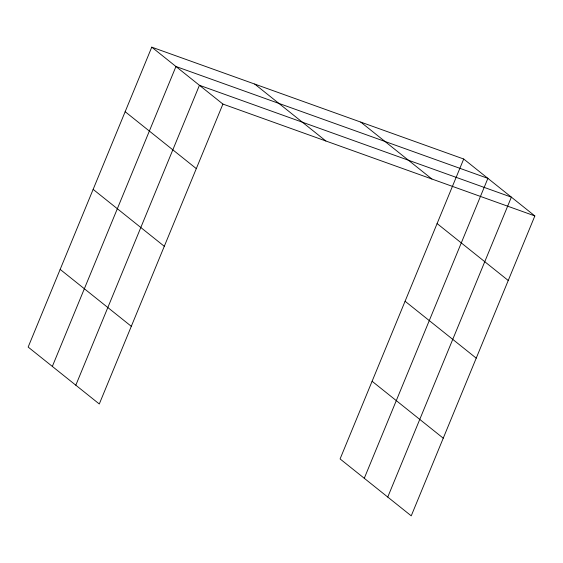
<?xml version="1.0" encoding="UTF-8"?>
<svg xmlns="http://www.w3.org/2000/svg" width="563" height="563" viewBox="0 0 563 563"><rect width="100%" height="100%" fill="white"/><g stroke="black" fill="none" stroke-linecap="round" stroke-linejoin="round"><path stroke-width="0.84" d="M151.764 47.151L28.15 347.068L99.292 403.988L222.913 104.071L151.764 47.151L463.708 159.012L534.85 215.932L411.236 515.849L340.087 458.929L463.708 159.012M52.338 366.422L175.959 66.504L487.896 178.365L364.275 478.283M75.815 385.205L199.436 85.287L511.373 197.149L387.752 497.066M222.913 104.071L534.85 215.932M360.763 122.101L431.912 179.02M437.099 223.567L508.241 280.487M254.708 84.063L325.85 140.982M405.086 301.24L476.228 358.152M125.162 111.706L196.304 168.618M372.101 381.264L443.243 438.183M93.148 189.372L164.29 246.291M60.164 269.396L131.306 326.315"/></g></svg>
